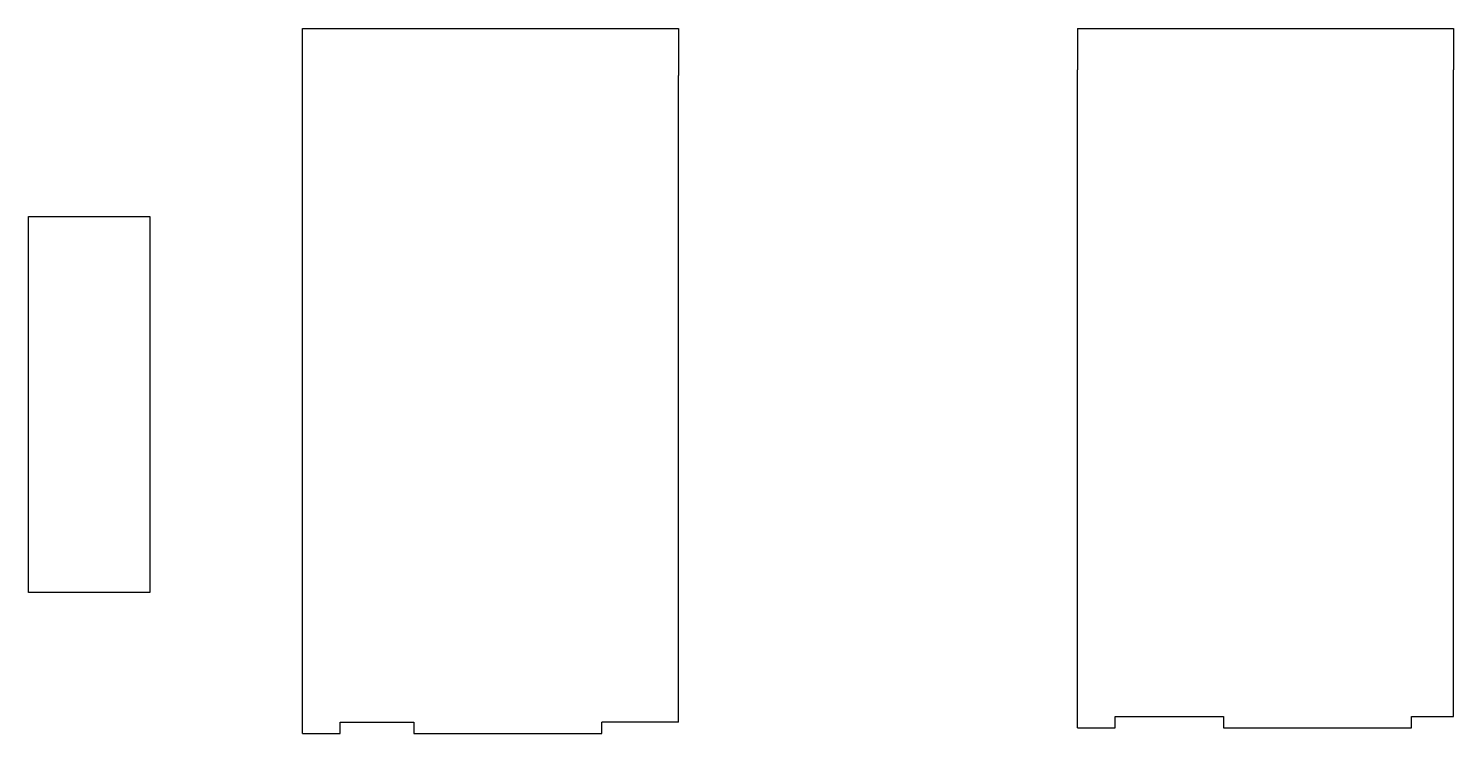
# Model space of a CAD drawing. Header units: inches. Extents: x -246 to 512, y -175 to 200.
import ezdxf

# ---------------------------------------------------------------- set-up
doc = ezdxf.new("R2010")
doc.units = ezdxf.units.IN
doc.header["$MEASUREMENT"] = 0
doc.linetypes.add('Continuous2', pattern=[0])
doc.layers.add('Unnamed Level 1', color=1, linetype='Continuous')

msp = doc.modelspace()

# ---------------------------------------------------------------- linework, layer by layer
at = {"layer": 'Unnamed Level 1', "color": 3, "linetype": 'Continuous2', "lineweight": -3, "true_color": 0x00ff00}
for p, q in [((-100, 175), (-100, 200)), ((-100, 200), (100, 200)), ((100, 200), (100, 175)), ((312.16, 200), (312.16, 178)), ((312.16, 200), (512.16, 200)), ((512.16, 200), (512.16, 178)), ((-100, -175), (-100, 175)), ((100, -169), (100, 175)), ((312.16, -172), (312.16, 178)), ((512.16, -166), (512.16, 178)), ((-245.75, 100), (-181.25, 100)), ((-245.75, -100), (-245.75, 100)), ((-181.25, 100), (-181.25, -100)), ((-181.25, -100), (-245.75, -100)), ((332.16, -172), (332.16, -166)), ((332.16, -166), (389.76, -166)), ((389.76, -166), (389.76, -172)), ((489.76, -172), (489.76, -166)), ((489.76, -166), (512.16, -166)), ((-80, -175), (-80, -169)), ((-80, -169), (-40.8, -169)), ((-40.8, -169), (-40.8, -175)), ((59.2, -175), (59.2, -169)), ((100, -169), (59.2, -169)), ((312.16, -172), (332.16, -172)), ((389.76, -172), (489.76, -172)), ((-100, -175), (-80, -175)), ((-40.8, -175), (59.2, -175))]:
    msp.add_line(p, q, dxfattribs=at)

doc.saveas('drawing.dxf')
